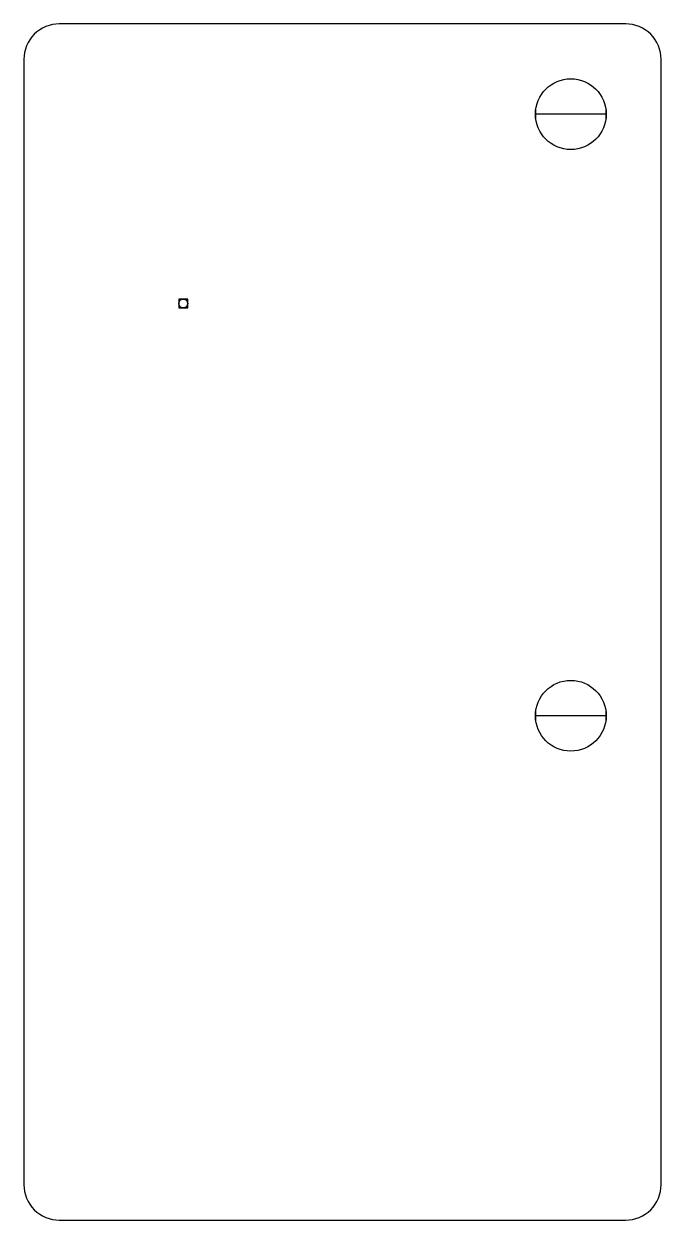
# Model space of a CAD drawing. Header units: millimetres. Extents: x -1 to 17, y 0 to 33.8.
import ezdxf

# ---------------------------------------------------------------- set-up
doc = ezdxf.new("R2010")
doc.units = ezdxf.units.MM

msp = doc.modelspace()

# ---------------------------------------------------------------- linework, layer by layer
for p, q in [((13.45, 31.4), (13.45, 31.1)), ((15.45, 31.25), (13.45, 31.25)), ((15.45, 31.1), (15.45, 31.4)), ((13.45, 14.4), (13.45, 14.1)), ((15.45, 14.25), (13.45, 14.25)), ((15.45, 14.1), (15.45, 14.4))]:
    msp.add_line(p, q)
msp.add_lwpolyline([(0, 0), (16, 0, 0.414214), (17, 1), (17, 32.8, 0.414214), (16, 33.8), (0, 33.8, 0.414214), (-1, 32.8), (-1, 1, 0.414214)], format="xyb", close=True)
msp.add_lwpolyline([(3.626, 26.027), (3.372, 26.027), (3.372, 25.773), (3.626, 25.773)], close=True)
for centre, radius in [((14.45, 31.25), 1), ((3.499, 25.9), 0.127), ((14.45, 14.25), 1)]:
    msp.add_circle(centre, radius)

doc.saveas('drawing.dxf')
